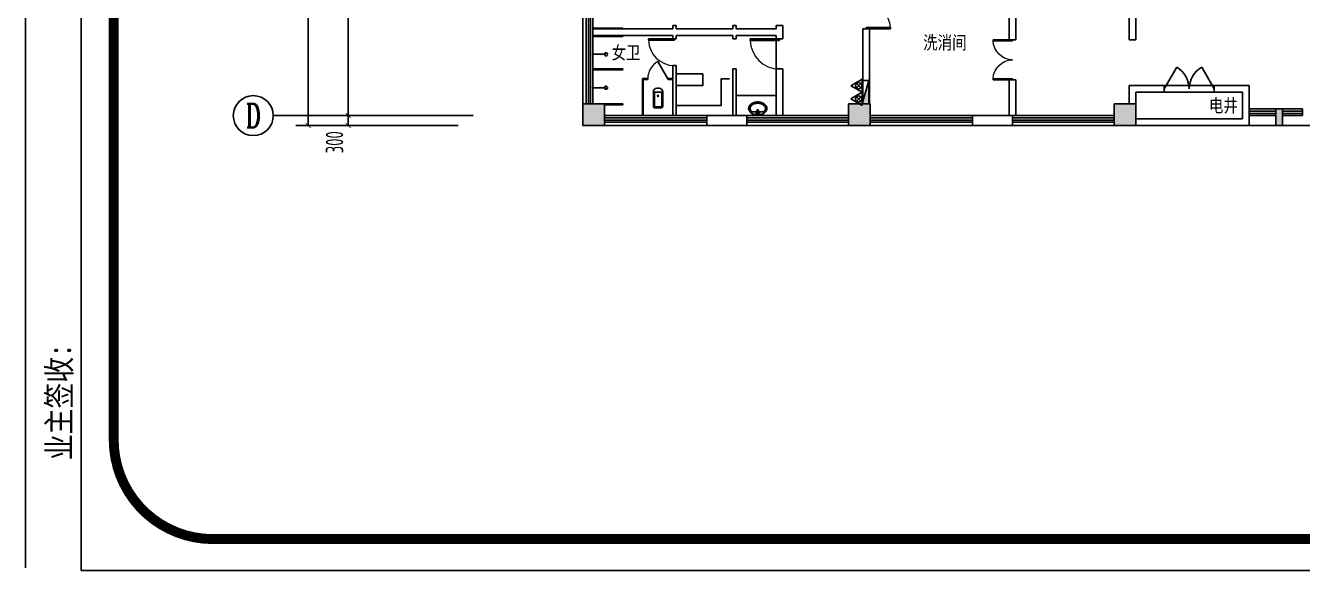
# Model space of a CAD drawing. Header units: inches. Extents: x 871252 to 1312932, y -88801 to 86720.
# Drawn here: x 1206975 to 1245302, y 11110 to 27447 of the extents above; entities that cross this region are included whole.
import ezdxf
from ezdxf.enums import TextEntityAlignment as Align

# ---------------------------------------------------------------- set-up
doc = ezdxf.new("R2010")
doc.units = ezdxf.units.IN
doc.header["$MEASUREMENT"] = 0
doc.linetypes.add('DASH', pattern=[0.35, 0.25, -0.1])
for name, color, linetype in [('AXIS', 3, 'Continuous'), ('AXIS_TEXT', 7, 'Continuous'), ('COLUMN', 6, 'Continuous'), ('EQUIP_消火栓', 7, 'Continuous'), ('EQUIP_灭火器', 7, 'Continuous'), ('LATRINE', 6, 'Continuous'), ('LVTRY', 6, 'Continuous'), ('PUB_HATCH', 8, 'Continuous'), ('PUB_TEXT', 151, 'Continuous'), ('STAIR', 6, 'Continuous'), ('WALL', 7, 'Continuous'), ('WINDOW', 3, 'Continuous'), ('ZUOWEI', 251, 'Continuous'), ('外框', 7, 'Continuous'), ('家具', 42, 'Continuous')]:
    doc.layers.add(name, color=color, linetype=linetype)
doc.styles.add('_TCH_AXIS', font='COMPLEX', dxfattribs={"bigfont": 'GBCBIG'})
doc.styles.add('_TCH_DIM_T3', font='TSSDENG', dxfattribs={"width": 0.64, "bigfont": 'TSSDCHN'})
doc.styles.add('COMPLEX', font='stylu.ttf')
doc.styles.get("Standard").update_dxf_attribs({"font": '', "width": 0.7, "height": 250})
doc.styles.add('宋体平面', font='', dxfattribs={"width": 0.8})
doc.styles.get('Standard').set_extended_font_data('NSimSun')
doc.styles.get('宋体平面').set_extended_font_data('SimSun')
doc.dimstyles.new('_TCH_ARCH&&150', dxfattribs={"dimtxt": 525, "dimasz": 150, "dimexe": 375, "dimexo": 450, "dimgap": 150, "dimtad": 1, "dimdec": 0, "dimzin": 0, "dimdsep": 46, "dimtxsty": '_TCH_DIM_T3', "dimblk": 'ARCHTICK', "dimcen": 0.09, "dimclrt": 7, "dimazin": 2, "dimtfac": 1, "dimtdec": 0, "dimtix": 1, "dimtmove": 2, "dimatfit": 3, "dimfxl": 0, "dimtolj": 1, "dimtzin": 0, "dimarcsym": 0})

# ---------------------------------------------------------------- blocks, each defined once
blk = doc.blocks.new('$TwtSys$00000434')
for p, q in [((-0.5, 0.5), (-0.5, -0.5)), ((-0.5, -0.5), (0.5, 0.5)), ((0.5, 0.5), (-0.5, 0.5)), ((0.5, -0.5), (0.5, 0.5)), ((-0.5, -0.5), (0.5, -0.5))]:
    blk.add_line(p, q)
blk.add_solid([(0.5, -0.5), (0.5, 0.5), (-0.5, -0.5)])
blk = doc.blocks.new('$TwtSys$00000545')
for p, q in [((0, 344), (-198, 0)), ((-198, 0), (198, 0)), ((-73, 36), (73, 182)), ((-73, 182), (73, 36)), ((198, 0), (0, 344))]:
    blk.add_line(p, q)
blk.add_circle((0, 109), 91.8)
blk = doc.blocks.new('$DorLib2D$00000002')
for p, q in [((-0.5, 0), (-0.5, 0.4875)), ((-0.475, 0.4875), (-0.5, 0.4875)), ((-0.475, 0), (-0.475, 0.4875)), ((0.475, 0), (0.475, 0.4875)), ((0.475, 0.4875), (0.5, 0.4875)), ((0.5, 0), (0.5, 0.4875)), ((-0.5, 0), (-0.475, 0)), ((0.5, 0), (0.475, 0))]:
    blk.add_line(p, q)
at = {"lineweight": 13}
for centre, start, end in [((-0.4875, 0), 0, 88.53072), ((0.4875, 0), 91.46928, 180)]:
    blk.add_arc(centre, 0.4875, start, end, dxfattribs=at)
blk = doc.blocks.new('_ArchTick')
at = {"color": 0, "linetype": 'ByBlock', "const_width": 0.15}
blk.add_lwpolyline([(-0.5, -0.5), (0.5, 0.5)], dxfattribs=at)
blk = doc.blocks.new('*D59')
at = {"layer": 'AXIS', "color": 0, "lineweight": -2, "transparency": 16777216}
for p, q in [((1219961, 24747), (1216286, 24747)), ((1216661, 24447), (1216661, 24747)), ((1219961, 24447), (1216286, 24447))]:
    blk.add_line(p, q, dxfattribs=at)
at = {"layer": 'Defpoints', "color": 0, "transparency": 16777216}
for p in [(1216661, 24747), (1220411, 24747), (1220411, 24447)]:
    blk.add_point(p, dxfattribs=at)
at = {"layer": 'AXIS', "color": 0, "lineweight": -2, "transparency": 16777216, "xscale": 150, "yscale": 150, "zscale": 150}
for p, rotation in [((1216661, 24747), 90), ((1216661, 24447), 270)]:
    blk.add_blockref('_ArchTick', p, dxfattribs=dict(at, rotation=rotation))
at = {"layer": 'AXIS', "color": 7, "transparency": 16777216, "insert": (1216249, 23948), "char_height": 525, "attachment_point": 5, "rotation": 90, "style": '_TCH_DIM_T3'}
blk.add_mtext('\\A1;300', dxfattribs=at)
blk = doc.blocks.new('*D60')
at = {"layer": 'AXIS', "color": 0, "lineweight": -2, "transparency": 16777216}
for p, q in [((1219961, 32747), (1216286, 32747)), ((1216661, 24747), (1216661, 32747)), ((1219961, 24747), (1216286, 24747))]:
    blk.add_line(p, q, dxfattribs=at)
at = {"layer": 'Defpoints', "color": 0, "transparency": 16777216}
for p in [(1216661, 32747), (1220411, 32747), (1220411, 24747)]:
    blk.add_point(p, dxfattribs=at)
at = {"layer": 'AXIS', "color": 0, "lineweight": -2, "transparency": 16777216, "xscale": 150, "yscale": 150, "zscale": 150}
for p, rotation in [((1216661, 32747), 90), ((1216661, 24747), 270)]:
    blk.add_blockref('_ArchTick', p, dxfattribs=dict(at, rotation=rotation))
at = {"layer": 'AXIS', "color": 7, "transparency": 16777216, "insert": (1216511, 28747), "char_height": 525, "attachment_point": 5, "rotation": 90, "style": '_TCH_DIM_T3'}
blk.add_mtext('\\A1;8000', dxfattribs=at)
blk = doc.blocks.new('*D66')
at = {"layer": 'AXIS', "color": 0, "lineweight": -2, "transparency": 16777216}
for p, q in [((1219961, 68608), (1215086, 68608)), ((1215461, 24447), (1215461, 68608)), ((1219961, 24447), (1215086, 24447))]:
    blk.add_line(p, q, dxfattribs=at)
at = {"layer": 'Defpoints', "color": 0, "transparency": 16777216}
for p in [(1215461, 68608), (1220411, 68608), (1220411, 24447)]:
    blk.add_point(p, dxfattribs=at)
at = {"layer": 'AXIS', "color": 0, "lineweight": -2, "transparency": 16777216, "xscale": 150, "yscale": 150, "zscale": 150}
for p, rotation in [((1215461, 68608), 90), ((1215461, 24447), 270)]:
    blk.add_blockref('_ArchTick', p, dxfattribs=dict(at, rotation=rotation))
at = {"layer": 'AXIS', "color": 7, "transparency": 16777216, "insert": (1215311, 46528), "char_height": 525, "attachment_point": 5, "rotation": 90, "style": '_TCH_DIM_T3'}
blk.add_mtext('\\A1;44160', dxfattribs=at)
blk = doc.blocks.new('$DorLib2D$00000001')
for p, q in [((0.45, 0.975), (0.5, 0.975)), ((0.45, 0), (0.45, 0.975)), ((0.5, 0), (0.5, 0.975)), ((0.5, 0), (0.45, 0))]:
    blk.add_line(p, q)
at = {"lineweight": 13}
blk.add_arc((0.475, 0), 0.975, 91.4693, 180, dxfattribs=at)
blk = doc.blocks.new('$lvtry$00000200')
at = {"color": 0}
for p, q in [((-110, -40, 0), (-110, -470, 0)), ((100, -30, 0), (-100, -30, 0)), ((110, -470, 0), (110, -40, 0))]:
    blk.add_line(p, q, dxfattribs=at)
at = {"color": 0, "elevation": 0}
blk.add_lwpolyline([(100, 0), (-100, 0, 0.414214), (-140, -40), (-140, -480, 0.414214), (-30, -590), (30, -590, 0.414214), (140, -480), (140, -40, 0.414214)], format="xyb", close=True, dxfattribs=at)
blk.add_lwpolyline([(140, -470), (-140, -470)], dxfattribs=at)
at = {"color": 0}
blk.add_circle((0, -359, 0), 20, dxfattribs=at)
for centre, start, end in [((-100, -40, 0), 90, 180), ((100, -40, 0), 0, 90)]:
    blk.add_arc(centre, 10, start, end, dxfattribs=at)
for p in [(0, 0), (0, -359, 0)]:
    blk.add_point(p, dxfattribs=at)
blk = doc.blocks.new('$TCHSYS$APDOOR2D')
blk.add_line((0.5, 0), (0, 0.866))
at = {"lineweight": 13}
blk.add_arc((0.5, 0), 1, 120, 180, dxfattribs=at)
blk = doc.blocks.new('_AXISO')
blk.add_circle((0, 0), 0.5)
at = {"layer": 'AXIS_TEXT', "style": 'COMPLEX', "width": 1.041667}
blk.add_attdef('A', text='', height=0.56, dxfattribs=at).set_placement((-0.25, -0.28), (0.25, -0.28), align=Align.FIT)
blk = doc.blocks.new('$DorLib2D$00000231')
at = {"color": 0}
for p, q in [((-0.5, 0), (-0.25, 0.433)), ((0.5, 0), (0.25, 0.433))]:
    blk.add_line(p, q, dxfattribs=at)
for centre, start, end in [((-0.5, 0), 0, 60), ((0.5, 0), 120, 180)]:
    blk.add_arc(centre, 0.5, start, end, dxfattribs=at)
blk = doc.blocks.new('$lvtry$00000195')
at = {"color": 0}
for p, q in [((-165, -91), (-34, -91)), ((-17, -58), (-17, -48)), ((-16, -91), (-11, -91)), ((11, -91), (165, -91)), ((17, -58), (17, -48))]:
    blk.add_line(p, q, dxfattribs=at)
blk.add_lwpolyline([(273, -195, -0.132138), (254, -266, -0.106661), (193, -332, -0.083339), (108, -374, -0.072039), (0, -389, -0.072039), (-108, -374, -0.083339), (-193, -332, -0.106661), (-254, -266, -0.132138), (-273, -195, -0.132138), (-254, -124, -0.106661), (-193, -57, -0.083339), (-108, -16, -0.072039), (0, 0, -0.072039), (108, -16, -0.083339), (193, -57, -0.106661), (254, -124, -0.132138)], format="xyb", close=True, dxfattribs=at)
blk.add_circle((0, -58), 16.7, dxfattribs=at)
for centre, radius, start, end in [((-131, -195), 101, 149.8906, 180), ((-131, -195), 101, 180, 210.1094), ((-68, -231), 174, 128.9257, 149.8906), ((-68, -158), 174, 210.1094, 234.4623), ((-165, -111), 20, 90, 128.9257), ((-27, -100), 245, 234.4623, 253.5183), ((0, -9), 340, 253.5183, 270), ((-40, -49), 10.1, 106.6096, 258.1648), ((-64, 218), 259, 274.7069, 282.3732), ((-75, -228), 173, 71.36, 79.1873), ((-29, -95), 6.77, 155.344, 308.3224), ((-171, 3), 166, 324.8411, 338.1337), ((-171, 3), 170, 324.8411, 331.3523), ((-29, -95), 3.37, 155.344, 308.3224), ((100, -210), 170, 132.3141, 138.8253), ((100, -210), 166, 125.5327, 138.8253), ((0, -131), 25, 112.516, 67.484), ((-12, -74), 10.6, 201.8924, 261.774), ((0, -48), 16.7, 0, 180), ((-381, -131), 372, 2.3982, 6.7627), ((0, -111), 9.9, 201.7837, 338.2163), ((0, -9), 340, 270, 286.4817), ((64, 218), 259, 257.6268, 265.2931), ((381, -131), 372, 170.1008, 177.6018), ((75, -228), 173, 100.8127, 110.4191), ((40, -49), 10.1, 281.8352, 73.3904), ((27, -100), 245, 286.4817, 305.5377), ((165, -111), 20, 51.0743, 90), ((165, -111), 20, 51.0743, 90), ((68, -158), 174, 305.5377, 329.8906), ((68, -231), 174, 30.1094, 51.0743), ((131, -195), 101, 0, 30.1094), ((131, -195), 101, 329.8906, 0)]:
    blk.add_arc(centre, radius, start, end, dxfattribs=at)
for p in [(0, -58), (0, -131)]:
    blk.add_point(p, dxfattribs=at)
blk = doc.blocks.new('$TCHSYS$WIN2D')
for p, q in [((-0.5, 0.5), (0.5, 0.5)), ((-0.5, 0.5), (-0.5, -0.5)), ((0.5, 0.5), (0.5, -0.5)), ((0.5, 0.167), (-0.5, 0.167)), ((0.5, -0.167), (-0.5, -0.167)), ((-0.5, -0.5), (0.5, -0.5))]:
    blk.add_line(p, q)
blk = doc.blocks.new('$lvtry$00000168')
at = {"color": 0}
blk.add_line((0, 0), (0, -395), dxfattribs=at)
blk.add_arc((0, -395), 50, 121.0332, 58.9668, dxfattribs=at)
for p in [(0, 0), (0, -223)]:
    blk.add_point(p, dxfattribs=at)

msp = doc.modelspace()

# ---------------------------------------------------------------- hatches: boundary and pattern name
at = {"layer": 'PUB_HATCH'}
for points in [[(1224352.2, 24447.4), (1224352.2, 25097.4), (1223702.2, 25097.4), (1223702.2, 24447.4)], [(1232327.2, 24447.4), (1232327.2, 25097.4), (1231677.2, 25097.4), (1231677.2, 24447.4)], [(1240302.2, 24447.4), (1240302.2, 25097.4), (1239652.2, 25097.4), (1239652.2, 24447.4)], [(1244702.2, 24447.4), (1244702.2, 24947.4), (1244502.2, 24947.4), (1244502.2, 24447.4)]]:
    msp.add_hatch(color=256, dxfattribs=at).paths.add_polyline_path(points)

# ---------------------------------------------------------------- linework, layer by layer
for points in [[(1223702.2, 25097.4), (1223702.2, 49047.4)], [(1224352.2, 24447.4), (1239652.2, 24447.4)]]:
    msp.add_lwpolyline(points)
at = {"layer": 'AXIS'}
msp.add_line((1220411.4, 24747.4), (1214411.4, 24747.4), dxfattribs=at)
at = {"layer": 'COLUMN'}
for p, q in [((1224352.2, 25097.4), (1223702.2, 25097.4)), ((1223702.2, 25097.4), (1223702.2, 24447.4)), ((1224352.2, 24447.4), (1224352.2, 25097.4)), ((1232327.2, 25097.4), (1231677.2, 25097.4)), ((1231677.2, 25097.4), (1231677.2, 24447.4)), ((1232327.2, 24447.4), (1232327.2, 25097.4)), ((1240302.2, 25097.4), (1239652.2, 25097.4)), ((1239652.2, 25097.4), (1239652.2, 24447.4)), ((1240302.2, 24447.4), (1240302.2, 25097.4)), ((1244702.2, 24947.4), (1244502.2, 24947.4)), ((1244502.2, 24947.4), (1244502.2, 24447.4)), ((1244702.2, 24447.4), (1244702.2, 24947.4)), ((1228627.2, 24747.4), (1227427.2, 24747.4)), ((1227427.2, 24747.4), (1227427.2, 24447.4)), ((1228627.2, 24447.4), (1228627.2, 24747.4)), ((1236602.2, 24747.4), (1235402.2, 24747.4)), ((1235402.2, 24547.4), (1235402.2, 24447.4)), ((1236502.2, 24747.4), (1236702.2, 24747.4)), ((1236602.2, 24447.4), (1236602.2, 24547.4)), ((1223702.2, 24447.4), (1224352.2, 24447.4)), ((1227427.2, 24447.4), (1228627.2, 24447.4)), ((1231677.2, 24447.4), (1232327.2, 24447.4)), ((1235402.2, 24447.4), (1236602.2, 24447.4)), ((1239652.2, 24447.4), (1240302.2, 24447.4)), ((1244502.2, 24447.4), (1244702.2, 24447.4))]:
    msp.add_line(p, q, dxfattribs=at)
at = {"layer": 'LATRINE'}
for p, q in [((1224002.2, 27372.4), (1224902.2, 27372.4)), ((1224002.2, 27372.4), (1224002.2, 27347.4)), ((1224002.2, 27347.4), (1224902.2, 27347.4)), ((1224902.2, 27372.4), (1224902.2, 27347.4)), ((1224002.2, 27147.4), (1224902.2, 27147.4)), ((1224002.2, 27147.4), (1224002.2, 27122.4)), ((1224002.2, 27122.4), (1224902.2, 27122.4)), ((1224902.2, 27147.4), (1224902.2, 27122.4)), ((1224002.2, 26147.4), (1224902.2, 26147.4)), ((1224002.2, 26147.4), (1224002.2, 26122.4)), ((1224002.2, 26122.4), (1224902.2, 26122.4)), ((1224902.2, 26147.4), (1224902.2, 26122.4)), ((1225489.7, 24747.4), (1225489.7, 25859.9)), ((1225652.2, 25859.9), (1225489.7, 25859.9)), ((1225514.7, 24747.4), (1225514.7, 25834.9)), ((1225514.7, 25834.9), (1225652.2, 25834.9)), ((1225652.2, 25834.9), (1225652.2, 25859.9)), ((1226402.2, 25859.9), (1226252.2, 25859.9)), ((1226252.2, 25859.9), (1226252.2, 25834.9)), ((1226252.2, 25834.9), (1226402.2, 25834.9)), ((1224352.2, 25097.4), (1224902.2, 25097.4)), ((1224352.2, 25072.4), (1224902.2, 25072.4)), ((1224902.2, 25097.4), (1224902.2, 25072.4)), ((1225489.7, 24747.4), (1225514.7, 24747.4))]:
    msp.add_line(p, q, dxfattribs=at)
at = {"layer": 'LVTRY'}
msp.add_lwpolyline([(1229502.2, 24747.4), (1228302.2, 24747.4), (1228302.2, 25347.4), (1229502.2, 25347.4)], close=True, dxfattribs=at)
at = {"layer": 'STAIR'}
msp.add_lwpolyline([(1243702.2, 24447.4), (1262502.2, 24447.4)], dxfattribs=at)
at = {"layer": 'WALL'}
for p, q in [((1236502.2, 27020.2), (1236502.2, 29647.4)), ((1236702.2, 27020.2), (1236702.2, 29847.4)), ((1224002.2, 27347.4), (1226402.2, 27347.4)), ((1224002.2, 27347.4), (1224002.2, 27147.4)), ((1226502.2, 27447.4), (1226402.2, 27447.4)), ((1226402.2, 27447.4), (1226402.2, 27347.4)), ((1226502.2, 27347.4), (1226502.2, 27447.4)), ((1226502.2, 27347.4), (1228202.2, 27347.4)), ((1228302.2, 27447.4), (1228202.2, 27447.4)), ((1228202.2, 27447.4), (1228202.2, 27347.4)), ((1228302.2, 27347.4), (1228302.2, 27447.4)), ((1228302.2, 27347.4), (1229502.2, 27347.4)), ((1229702.2, 27447.4), (1229502.2, 27447.4)), ((1229502.2, 27447.4), (1229502.2, 27347.4)), ((1229702.2, 27247.4), (1229702.2, 27447.4)), ((1229702.2, 27047.4), (1229702.2, 27247.4)), ((1232302.2, 27347.4), (1232102.2, 27347.4)), ((1232102.2, 27347.4), (1232102.2, 25097.4)), ((1232302.2, 25097.4), (1232302.2, 27347.4)), ((1224002.2, 27147.4), (1226402.2, 27147.4)), ((1226402.2, 27147.4), (1226402.2, 27047.4)), ((1226402.2, 27047.4), (1226502.2, 27047.4)), ((1226502.2, 27047.4), (1226502.2, 27147.4)), ((1226502.2, 27147.4), (1228202.2, 27147.4)), ((1228202.2, 27147.4), (1228202.2, 27047.4)), ((1228202.2, 27047.4), (1228302.2, 27047.4)), ((1228302.2, 27047.4), (1228302.2, 27147.4)), ((1228302.2, 27147.4), (1229502.2, 27147.4)), ((1229502.2, 27147.4), (1229502.2, 27047.4)), ((1229502.2, 27047.4), (1229702.2, 27047.4)), ((1236702.2, 27020.2), (1236502.2, 27020.2)), ((1226502.2, 26247.4), (1226402.2, 26247.4)), ((1226402.2, 26247.4), (1226402.2, 25847.4)), ((1226502.2, 25847.4), (1226502.2, 26247.4)), ((1228302.2, 26147.4), (1228202.2, 26147.4)), ((1228202.2, 26147.4), (1228202.2, 24747.4)), ((1228302.2, 24747.4), (1228302.2, 26147.4)), ((1229702.2, 26147.4), (1229502.2, 26147.4)), ((1229502.2, 26147.4), (1229502.2, 24747.4)), ((1229702.2, 24747.4), (1229702.2, 26147.4)), ((1226402.2, 24747.4), (1226402.2, 25847.4)), ((1226502.2, 24747.4), (1226502.2, 25847.4)), ((1236502.2, 24747.4), (1236502.2, 25820.2)), ((1236702.2, 25820.2), (1236502.2, 25820.2)), ((1236702.2, 24747.4), (1236702.2, 25820.2)), ((1241152.2, 25647.4), (1240102.2, 25647.4)), ((1240102.2, 25647.4), (1240102.2, 25097.4)), ((1240302.2, 25447.4), (1241152.2, 25447.4)), ((1240302.2, 25447.4), (1240302.2, 25097.4)), ((1241152.2, 25447.4), (1241152.2, 25647.4)), ((1243702.2, 25647.4), (1242652.2, 25647.4)), ((1242652.2, 25647.4), (1242652.2, 25447.4)), ((1242652.2, 25447.4), (1243502.2, 25447.4)), ((1243502.2, 25447.4), (1243502.2, 24847.4)), ((1243702.2, 25647.4), (1243702.2, 24947.4)), ((1243702.2, 24747.4), (1243702.2, 24947.4)), ((1226402.2, 24747.4), (1226502.2, 24747.4)), ((1229502.2, 24747.4), (1229702.2, 24747.4)), ((1232002.2, 24547.4), (1232002.2, 24547.4)), ((1232102.2, 24547.4), (1232102.2, 24547.4)), ((1232202.2, 24547.4), (1232202.2, 24547.4)), ((1236702.2, 24747.4), (1236502.2, 24747.4)), ((1236602.2, 24547.4), (1236602.2, 24747.4)), ((1236602.2, 24747.4), (1236602.2, 24747.4)), ((1236602.2, 24547.4), (1236602.2, 24547.4)), ((1239652.2, 24747.4), (1239652.2, 24547.4)), ((1240302.2, 24647.4), (1243502.2, 24647.4)), ((1243502.2, 24847.4), (1243502.2, 24647.4)), ((1243702.2, 24747.4), (1243702.2, 24447.4)), ((1240302.2, 24447.4), (1243702.2, 24447.4))]:
    msp.add_line(p, q, dxfattribs=at)
at = {"layer": 'WINDOW', "linetype": 'DASH'}
for p, q in [((1228302.2, 27047.4), (1228202.2, 27047.4)), ((1228202.2, 26147.4), (1228302.2, 26147.4))]:
    msp.add_line(p, q, dxfattribs=at)
at = {"layer": 'WINDOW'}
for p, q in [((1229502.2, 27047.4), (1229502.2, 26147.4)), ((1241152.2, 25647.4), (1242652.2, 25647.4)), ((1241152.2, 25447.4), (1242652.2, 25447.4))]:
    msp.add_line(p, q, dxfattribs=at)
at = {"layer": 'ZUOWEI', "color": 4}
for p, q in [((1240302.2, 52586.6), (1240302.2, 27020.2)), ((1240102.2, 52386.6), (1240102.2, 27020.2))]:
    msp.add_line(p, q, dxfattribs=at)
msp.add_lwpolyline([(1240102.2, 27020.2), (1240302.2, 27020.2)], dxfattribs=at)
at = {"layer": '外框', "lineweight": -2}
for p, q in [((1206975.5, 11191.6), (1206975.5, 82505.6)), ((1208641.9, 11109.7), (1208641.9, 82505.6)), ((1310526.5, 11109.7), (1208641.9, 11109.7))]:
    msp.add_line(p, q, dxfattribs=at)
at = {"layer": '外框', "lineweight": -2, "const_width": 297.8}
msp.add_lwpolyline([(1212600.3, 12049.4), (1306416.7, 12049.4, 0.4142136), (1309395, 15027.7), (1309395, 78562.6, 0.4142136), (1306416.7, 81540.9), (1212600.3, 81540.9, 0.4142136), (1209622, 78562.6), (1209622, 15027.7, 0.4142136)], format="xyb", close=True, dxfattribs=at)
at = {"layer": '家具'}
for points in [[(1226502.2, 25997.4), (1227302.2, 25997.4), (1227302.2, 25647.4), (1226502.2, 25647.4)], [(1226502.2, 25047.4), (1227852.2, 25047.4), (1227852.2, 25847.4), (1228102.2, 25847.4)]]:
    msp.add_lwpolyline(points, dxfattribs=at)

# ---------------------------------------------------------------- block references
at = {"layer": 'AXIS'}
ref = msp.add_blockref('_AXISO', (1213811.4, 24747.4), dxfattribs=dict(at, xscale=1200, yscale=1200, zscale=1200))
ref.add_attrib('A', 'D', dxfattribs={"layer": 'AXIS_TEXT', "height": 705.1, "style": '_TCH_AXIS', "width": 0.8}).set_placement((1213583.1, 24394.9), (1214039.7, 24394.9), align=Align.FIT)
at = {"layer": 'EQUIP_消火栓', "color": 8, "xscale": -700, "yscale": 200, "zscale": 700, "rotation": 90}
msp.add_blockref('$TwtSys$00000434', (1232190.7, 25446.4), dxfattribs=at)
at = {"layer": 'EQUIP_灭火器', "rotation": 90}
for p in [(1232090.7, 25644.8), (1232090.7, 25248)]:
    msp.add_blockref('$TwtSys$00000545', p, dxfattribs=at)
at = {"layer": 'LATRINE', "xscale": -600, "yscale": -600, "zscale": 25, "rotation": 179.9999999985326}
msp.add_blockref('$TCHSYS$APDOOR2D', (1225952.2, 25847.4), dxfattribs=at)
at = {"layer": 'LVTRY', "yscale": -1, "rotation": 270}
for p in [(1224002.2, 26584.9), (1224002.2, 25584.9)]:
    msp.add_blockref('$lvtry$00000168', p, dxfattribs=at)
at = {"layer": 'LVTRY', "rotation": 180}
for name, p in [('$lvtry$00000200', (1225960.1, 24981.3, 0)), ('$lvtry$00000195', (1228952.2, 24767.4))]:
    msp.add_blockref(name, p, dxfattribs=at)
at = {"layer": 'WINDOW', "linetype": 'DASH', "xscale": -1500, "yscale": -1500, "zscale": -1500, "rotation": 90}
msp.add_blockref('$DorLib2D$00000002', (1232202.2, 28097.4), dxfattribs=at)
at = {"layer": 'WINDOW'}
for name, p, xscale, yscale, zscale, rotation in [('$TCHSYS$WIN2D', (1223902.2, 26634.9), -3075, -200, -3075, 90), ('$DorLib2D$00000001', (1226452.2, 26647.4), 800, 800, 800, 90), ('$DorLib2D$00000001', (1229602.2, 26597.4), -900, -900, -900, 270), ('$DorLib2D$00000002', (1236603.7, 26420.2), 1199.999999996415, -1199.999999996391, -1199.999999996401, 269.9971863266044)]:
    msp.add_blockref(name, p, dxfattribs=dict(at, xscale=xscale, yscale=yscale, zscale=zscale, rotation=rotation))
for name, p, xscale, yscale, zscale in [('$DorLib2D$00000231', (1241902.2, 25547.4), -1500, 1500, -1500), ('$TCHSYS$WIN2D', (1244102.2, 24847.4), 800, 200, 800), ('$TCHSYS$WIN2D', (1245002.2, 24847.4), 600, 200, 600), ('$TCHSYS$WIN2D', (1225889.7, 24647.4), -3075, 200, -3075), ('$TCHSYS$WIN2D', (1230152.2, 24647.4), -3050, 200, -3050), ('$TCHSYS$WIN2D', (1233864.7, 24647.4), -3075, 200, -3075), ('$TCHSYS$WIN2D', (1238127.2, 24647.4), -3050, 200, -3050)]:
    msp.add_blockref(name, p, dxfattribs=dict(at, xscale=xscale, yscale=yscale, zscale=zscale))

# ---------------------------------------------------------------- texts
at = {"layer": 'PUB_TEXT', "width": 0.8}
for s, height, p in [('女卫', 394.94, (1224568.6, 26437)), ('洗消间', 398.73, (1233916.3, 26738.8))]:
    msp.add_text(s, height=height, dxfattribs=at).set_placement(p)
at = {"layer": 'PUB_TEXT', "color": 6, "linetype": 'DASH', "width": 0.8}
msp.add_text('电井', height=398.73, dxfattribs=at).set_placement((1242495.1, 24851.8))
at = {"layer": '外框', "lineweight": -2, "style": '宋体平面', "width": 0.8}
msp.add_text('业主签收:                                      土建签收:                                     水、电签收:', height=709.573, rotation=90, dxfattribs=at).set_placement((1208339.9, 14416.8))

# ---------------------------------------------------------------- dimensions: what is measured, and where the dimension line sits
at = {"layer": 'AXIS'}
for p1, p2, distance, picture, middle in [((1220411.4, 24447.4), (1220411.4, 68607.8), 4950, '*D66', (1215311.4, 46527.6)), ((1220411.4, 24747.4), (1220411.4, 32747.4), 3750, '*D60', (1216511.4, 28747.4))]:
    dim = msp.add_aligned_dim(p1=p1, p2=p2, distance=distance, dimstyle='_TCH_ARCH&&150', dxfattribs=at)
    dim.commit()
    dim.dimension.update_dxf_attribs({"geometry": picture, "text_midpoint": middle})
dim = msp.add_linear_dim(base=(1216661.4, 24747.4), p1=(1220411.4, 24447.4), p2=(1220411.4, 24747.4), angle=90, dimstyle='_TCH_ARCH&&150', dxfattribs=at)
dim.commit()
dim.dimension.update_dxf_attribs({"geometry": '*D59', "text_midpoint": (1216248.9, 23948.5), "dimtype": 161})

doc.saveas('drawing.dxf')
